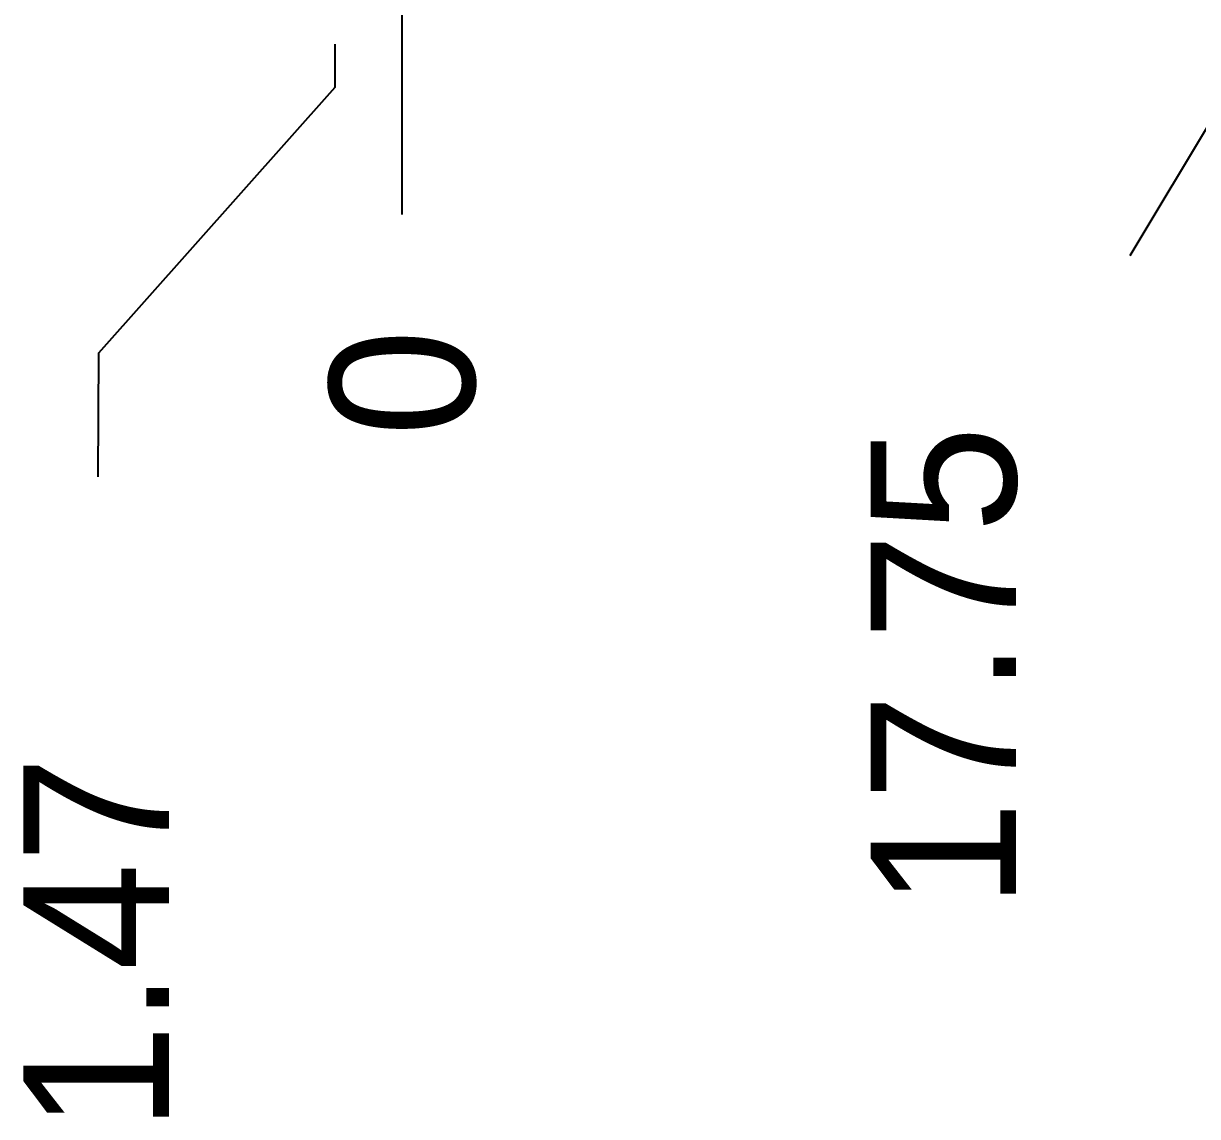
# Model space of a CAD drawing. Extents: x -24.7 to 59.8, y -30.8 to 50.1.
# Drawn here: x -8.27 to 17.38, y -30.75 to -6.88 of the extents above; entities that cross this region are included whole.
import ezdxf

# ---------------------------------------------------------------- set-up
doc = ezdxf.new("R2010")
doc.units = 0
doc.layers.add('BG_DIMENSION', color=7, linetype='CONTINUOUS')

msp = doc.modelspace()

# ---------------------------------------------------------------- linework, layer by layer
at = {"layer": 'BG_DIMENSION'}
for points in [[(0, -2.5), (0, -11.0561)], [(-1.47, -7.33), (-1.47, -8.28), (-6.63, -14.08), (-6.6422, -16.7817)], [(17.75, -7.3), (17.75, -8.875), (15.8953, -11.9583)]]:
    msp.add_lwpolyline(points, dxfattribs=at)

# ---------------------------------------------------------------- texts
at = {"layer": 'BG_DIMENSION', "width": 0.992}
for s, p in [('0', (1.5875, -15.9011)), ('17.75', (13.4125, -26.2053)), ('1.47', (-5.0925, -31.0755))]:
    msp.add_text(s, height=3.175, rotation=90, dxfattribs=at).set_placement(p)

doc.saveas('drawing.dxf')
